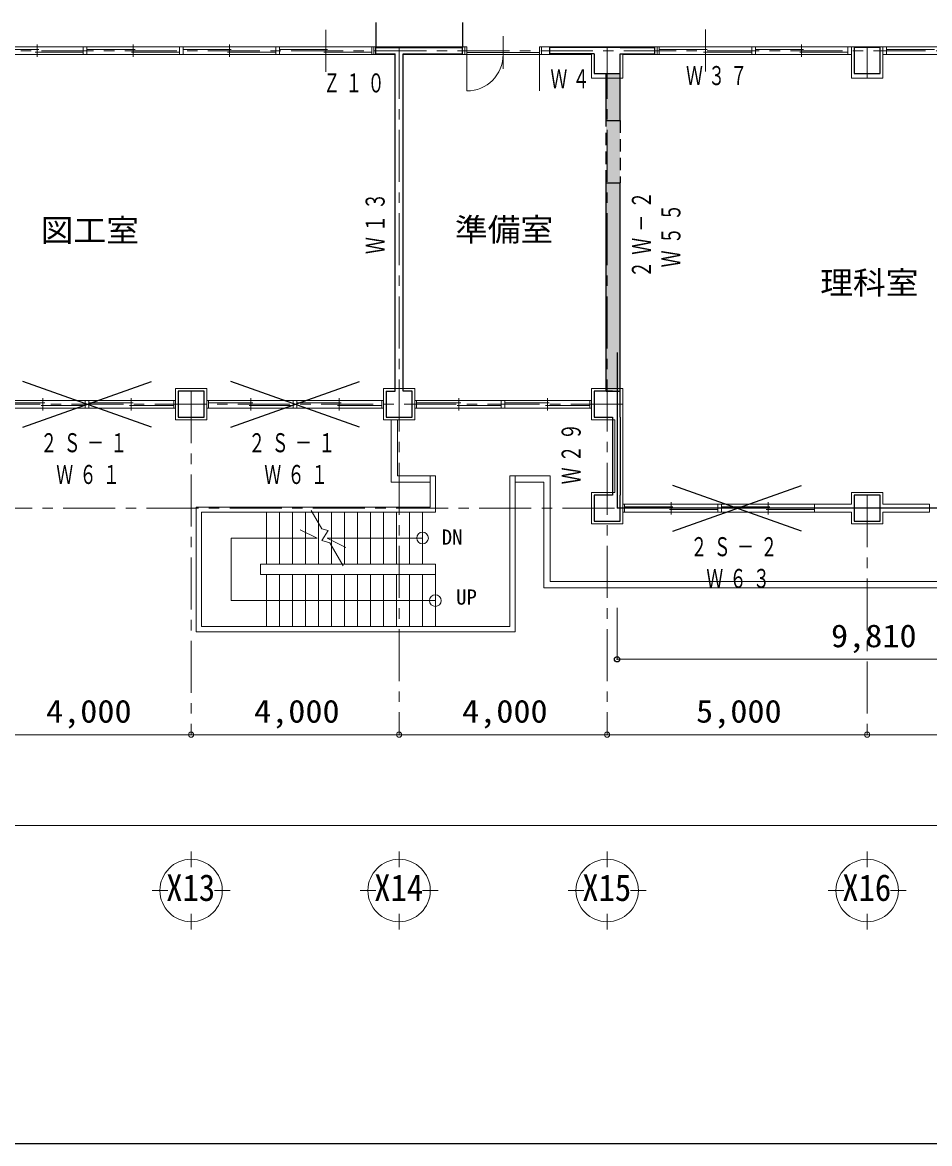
# Model space of a CAD drawing. Units: millimetres at full size, sheet at 1:200; details may follow other scales. Extents: x -55340 to 55340, y -38040 to 38040.
# Drawn here: x 2848 to 20292, y 2000 to 23565 of the extents above; entities that cross this region are included whole.
import ezdxf
from ezdxf.enums import TextEntityAlignment as Align

# ---------------------------------------------------------------- set-up
doc = ezdxf.new("R2010")
doc.units = ezdxf.units.MM
doc.header["$LTSCALE"] = 200
doc.header["$PDMODE"] = 32
doc.header["$PDSIZE"] = 100
doc.linetypes.add('CHAIN1', pattern=[8, 5, -1, 1, -1])
doc.linetypes.add('DASHED1', pattern=[1.8, 1.2, -0.6])
for name, color, linetype, lineweight in [('0-0_補助線', 4, 'Continuous', 9), ('0-1_通り芯', 3, 'Continuous', 18), ('0-5_建具(ｻｯｼ)', 3, 'Continuous', 18), ('0-A_寸法', 6, 'Continuous', 9), ('0-B_文字', 4, 'Continuous', 9), ('0-F_予備', 4, 'Continuous', 9), ('2-0_補助線', 2, 'Continuous', 25), ('2-2_躯体', 2, 'Continuous', 25), ('2-4_仕上', 6, 'CHAIN1', 25), ('4-4_仕上', 6, 'Continuous', 25)]:
    doc.layers.add(name, color=color, linetype=linetype, lineweight=lineweight)
for name, color, linetype in [('0-D_予備', 2, 'Continuous'), ('2-3_外壁', 2, 'Continuous'), ('3-D_予備', 91, 'Continuous')]:
    doc.layers.add(name, color=color, linetype=linetype)
doc.styles.add('ＭＳ ゴシック', font='')
doc.styles.get('ＭＳ ゴシック').set_extended_font_data('MS Gothic')

msp = doc.modelspace()

# ---------------------------------------------------------------- linework, layer by layer
at = {"layer": '0-0_補助線', "color": 3, "lineweight": 18}
for p, q in [((8679.4, 22615.9), (8679.4, 23423)), ((15981.8, 23425.9), (15981.8, 22618.8)), ((3129.4, 22903), (3129.4, 23138.8)), ((4089.4, 22945.9), (4089.4, 23095.9)), ((4979.4, 22903), (4979.4, 23138.8)), ((5939.4, 22945.9), (5939.4, 23095.9)), ((6829.4, 22903), (6829.4, 23138.8)), ((7789.4, 22945.9), (7789.4, 23095.9)), ((9569.4, 22945.9), (9569.4, 23095.9)), ((9569.4, 23095.9), (9604.4, 23095.9)), ((11356.9, 23095.9), (9604.4, 23095.9)), ((9604.4, 23095.9), (9604.4, 22945.9)), ((11356.9, 23095.9), (11356.9, 22945.9)), ((11391.9, 23095.9), (11356.9, 23095.9)), ((11391.9, 22945.9), (11391.9, 23095.9)), ((12791.9, 23095.9), (12826.9, 23095.9)), ((12791.9, 22945.9), (12791.9, 23095.9)), ((12826.9, 23095.9), (12826.9, 22945.9)), ((12826.9, 23095.9), (15056.8, 23095.9)), ((15091.8, 23095.9), (15056.8, 23095.9)), ((15056.8, 23095.9), (15056.8, 22945.9)), ((16941.8, 23095.9), (16941.8, 22945.9)), ((17831.9, 23138.8), (17831.9, 22903)), ((18791.9, 23095.9), (18791.9, 22495.9)), ((19391.9, 23095.9), (19461.9, 23095.9)), ((19391.9, 22495.9), (19391.9, 23095.9)), ((2239.4, 23046.6), (3164.4, 23046.6)), ((3094.4, 22995.2), (4019.4, 22995.2)), ((4019.4, 22945.9), (4089.4, 22945.9)), ((4089.4, 23046.6), (5014.4, 23046.6)), ((4944.4, 22995.2), (5869.4, 22995.2)), ((5869.4, 22945.9), (5939.4, 22945.9)), ((5939.4, 23046.6), (6864.4, 23046.6)), ((6794.4, 22995.2), (7719.4, 22995.2)), ((7719.4, 22945.9), (7789.4, 22945.9)), ((7789.4, 23046.6), (8714.4, 23046.6)), ((8644.4, 22995.2), (9569.4, 22995.2)), ((9569.4, 22945.9), (9604.4, 22945.9)), ((10016.9, 22945.9), (9604.4, 22945.9)), ((10016.9, 22945.9), (10016.9, 16520.9)), ((10166.9, 22945.9), (10166.9, 16520.9)), ((10166.9, 22945.9), (11356.9, 22945.9)), ((11356.9, 22945.9), (12826.9, 22945.9)), ((11391.9, 22988.8), (12791.9, 22988.8)), ((12826.9, 22945.9), (13791.9, 22945.9)), ((13791.9, 22495.9), (13791.9, 22945.9)), ((15056.8, 22945.9), (14391.9, 22945.9)), ((14391.9, 22493.5), (14391.9, 22945.9)), ((16016.8, 23046.6), (15091.8, 23046.6)), ((16871.9, 22995.2), (15946.8, 22995.2)), ((16941.8, 22945.9), (16871.9, 22945.9)), ((17866.9, 23046.6), (16941.8, 23046.6)), ((18721.9, 22995.2), (17796.9, 22995.2)), ((18791.9, 22945.9), (18721.9, 22945.9)), ((19461.9, 23046.6), (20386.9, 23046.6)), ((14391.9, 22495.9), (13791.9, 22495.9)), ((5791.9, 16520.9), (6391.9, 16520.9)), ((5791.9, 15920.9), (5791.9, 16520.9)), ((6391.9, 16520.9), (6391.9, 15920.9)), ((9791.9, 16520.9), (10391.8, 16520.9)), ((9791.9, 15920.9), (9791.9, 16520.9)), ((10391.8, 16520.9), (10391.8, 15920.9)), ((13791.9, 15920.9), (13791.9, 16520.9)), ((13791.9, 16520.9), (14391.9, 16520.9)), ((14391.9, 13920.9), (14391.9, 16520.9)), ((2426.9, 16246.6), (3276.9, 16246.6)), ((3206.9, 16195.2), (4056.9, 16195.2)), ((3241.9, 16103), (3241.9, 16338.8)), ((4056.9, 16295.9), (4126.9, 16295.9)), ((4056.9, 16145.9), (4056.9, 16295.9)), ((4126.9, 16246.6), (4976.9, 16246.6)), ((4906.9, 16195.2), (5756.9, 16195.2)), ((4941.9, 16103), (4941.9, 16338.8)), ((6426.8, 16295.9), (6391.9, 16295.9)), ((6426.8, 16145.9), (6426.8, 16295.9)), ((6426.8, 16246.6), (7276.9, 16246.6)), ((7206.8, 16195.2), (8056.8, 16195.2)), ((7241.9, 16103), (7241.9, 16338.8)), ((8056.8, 16295.9), (8126.9, 16295.9)), ((8056.8, 16145.9), (8056.8, 16295.9)), ((8126.9, 16246.6), (8976.9, 16246.6)), ((8906.9, 16195.2), (9756.9, 16195.2)), ((8941.9, 16103), (8941.9, 16338.8)), ((10426.9, 16295.9), (10391.8, 16295.9)), ((10426.9, 16145.9), (10426.9, 16295.9)), ((10426.9, 16246.6), (11276.9, 16246.6)), ((11206.9, 16195.2), (12056.9, 16195.2)), ((11241.8, 16103), (11241.8, 16338.8)), ((12056.9, 16295.9), (12126.9, 16295.9)), ((12056.9, 16145.9), (12056.9, 16295.9)), ((12126.9, 16246.6), (12976.9, 16246.6)), ((12906.9, 16195.2), (13756.9, 16195.2)), ((12941.9, 16103), (12941.9, 16338.8)), ((5756.9, 16145.9), (5791.9, 16145.9)), ((6426.8, 16145.9), (6391.9, 16145.9)), ((9756.9, 16145.9), (9791.9, 16145.9)), ((10426.9, 16145.9), (10391.8, 16145.9)), ((13756.9, 16145.9), (13791.9, 16145.9)), ((6391.9, 15920.9), (5791.9, 15920.9)), ((10391.8, 15920.9), (9791.9, 15920.9)), ((14241.9, 15920.9), (13791.9, 15920.9)), ((14241.9, 15920.9), (14241.9, 14520.9)), ((10688.9, 14840.9), (10688.9, 14243.6)), ((10788.9, 14840.9), (10788.9, 14143.6)), ((12321.7, 14840.9), (12321.7, 11843.6)), ((13791.9, 14520.9), (14241.9, 14520.9)), ((13791.9, 13920.9), (13791.9, 14520.9)), ((6188.9, 11843.6), (6188.9, 14243.6)), ((6188.9, 14243.6), (10688.9, 14243.6)), ((14426.9, 14246.6), (15358.1, 14246.6)), ((15323.1, 14103), (15323.1, 14338.7)), ((16219.4, 14295.9), (16289.4, 14295.9)), ((16219.4, 14145.9), (16219.4, 14295.9)), ((16289.4, 14246.6), (17220.6, 14246.6)), ((17185.6, 14103), (17185.6, 14338.7)), ((18081.8, 14145.9), (18081.8, 14295.9)), ((18081.8, 14295.9), (18791.9, 14295.9)), ((20291.8, 14295.9), (19391.8, 14295.9)), ((7538.9, 14143.6), (7538.9, 13143.6)), ((7788.9, 14143.6), (7788.9, 13143.6)), ((8038.9, 14143.6), (8038.9, 13143.6)), ((8288.9, 14143.6), (8288.9, 13143.6)), ((8538.9, 14143.6), (8538.9, 13143.6)), ((8788.9, 14143.6), (8788.9, 13143.6)), ((9038.9, 14143.6), (9038.9, 13143.6)), ((9288.9, 14143.6), (9288.9, 13143.6)), ((9538.9, 14143.6), (9538.9, 13143.6)), ((9788.9, 14143.6), (9788.9, 13143.6)), ((10038.9, 14143.6), (10038.9, 13143.6)), ((10288.9, 14143.6), (10288.9, 13143.6)), ((10538.9, 14143.6), (10538.9, 13143.6)), ((14426.9, 14145.9), (14391.9, 14145.9)), ((15288.1, 14195.2), (16219.4, 14195.2)), ((17150.6, 14195.2), (18081.8, 14195.2)), ((18081.8, 14145.9), (18116.9, 14145.9)), ((18116.9, 14145.9), (18791.9, 14145.9)), ((14391.9, 13920.9), (13791.9, 13920.9)), ((7429.3, 13143.6), (7429.3, 12943.6)), ((7429.3, 12943.6), (10788.9, 12943.6)), ((7538.9, 12943.6), (7538.9, 11943.6)), ((7788.9, 12943.6), (7788.9, 11943.6)), ((8038.9, 12943.6), (8038.9, 11943.6)), ((8288.9, 12943.6), (8288.9, 11943.6)), ((8538.9, 12943.6), (8538.9, 11943.6)), ((8788.9, 12943.6), (8788.9, 11943.6)), ((9038.9, 12943.6), (9038.9, 11943.6)), ((9288.9, 12943.6), (9288.9, 11943.6)), ((9538.9, 12943.6), (9538.9, 11943.6)), ((9788.9, 12943.6), (9788.9, 11943.6)), ((10038.9, 12943.6), (10038.9, 11943.6)), ((10288.9, 12943.6), (10288.9, 11943.6)), ((10538.9, 12943.6), (10538.9, 11943.6)), ((12321.7, 11843.6), (6188.9, 11843.6))]:
    msp.add_line(p, q, dxfattribs=at)
at = {"layer": '0-0_補助線'}
for p, q in [((12091.9, 23298), (12091.9, 22669.5)), ((11391.9, 22945.9), (11391.9, 22245.9)), ((12791.9, 22945.9), (12791.9, 22245.9)), ((10688.9, 14720.9), (9941.9, 14720.9)), ((10788.9, 14840.9), (10061.9, 14840.9)), ((12876.4, 14720.9), (12321.7, 14720.9)), ((12876.4, 12688.3), (12876.4, 14720.9)), ((8514.7, 13643.6), (8189.3, 13807.3)), ((6859.1, 13643.6), (6859.1, 12443.6)), ((8514.7, 13643.6), (6859.1, 13643.6)), ((9067.7, 13463.2), (8708.9, 13643.6)), ((10538.9, 13643.6), (8708.9, 13643.6)), ((24271.8, 12808.3), (12996.4, 12808.3)), ((24391.8, 12688.3), (12876.4, 12688.3)), ((10788.9, 12443.6), (6859.1, 12443.6))]:
    msp.add_line(p, q, dxfattribs=at)
at = {"layer": '0-0_補助線', "color": 3, "lineweight": 18}
for points in [[(4019.4, 22945.9), (4019.4, 23095.9), (4089.4, 23095.9)], [(5869.4, 22945.9), (5869.4, 23095.9), (5939.4, 23095.9)], [(7719.4, 22945.9), (7719.4, 23095.9), (7789.4, 23095.9)], [(15091.8, 23095.9), (15091.8, 22945.9), (15056.8, 22945.9)], [(16941.8, 23095.9), (16871.9, 23095.9), (16871.9, 22945.9)], [(18791.9, 23095.9), (18721.9, 23095.9), (18721.9, 22945.9)], [(19391.9, 22495.9), (18791.9, 22495.9), (18791.9, 23095.9), (19391.9, 23095.9)], [(19391.9, 22945.9), (19461.9, 22945.9), (19461.9, 23095.9)], [(4056.9, 16145.9), (4126.9, 16145.9), (4126.9, 16295.9)], [(5756.9, 16145.9), (5756.9, 16295.9), (5791.9, 16295.9)], [(8056.8, 16145.9), (8126.9, 16145.9), (8126.9, 16295.9)], [(9756.9, 16145.9), (9756.9, 16295.9), (9791.9, 16295.9)], [(12056.9, 16145.9), (12126.9, 16145.9), (12126.9, 16295.9)], [(13756.9, 16145.9), (13756.9, 16295.9), (13791.9, 16295.9)], [(12221.7, 14840.9), (12221.7, 11943.6), (6288.9, 11943.6), (6288.9, 14143.6), (10788.9, 14143.6)], [(18791.9, 14295.9), (18791.9, 14520.9), (19391.8, 14520.9), (19391.8, 14295.9)], [(14426.9, 14145.9), (14426.9, 14295.9), (14391.9, 14295.9)], [(16219.4, 14145.9), (16289.4, 14145.9), (16289.4, 14295.9)], [(20291.8, 14295.9), (20291.8, 14145.9), (19391.8, 14145.9), (19391.8, 13920.9), (18791.9, 13920.9), (18791.9, 14145.9)], [(7429.3, 13143.6), (10788.9, 13143.6), (10788.9, 11943.6)]]:
    msp.add_lwpolyline(points, dxfattribs=at)
at = {"layer": '0-0_補助線'}
for points in [[(12996.4, 12808.3), (12996.4, 14840.9), (12221.7, 14840.9)], [(8400.3, 14176.3), (8604.6, 13823.2), (8730.3, 13789.6), (8603.8, 13597.7), (8759.1, 13556.2), (9016.5, 13111.2)]]:
    msp.add_lwpolyline(points, dxfattribs=at)
for centre in [(10541.8, 13647.6), (10788.9, 12443.6)]:
    msp.add_circle(centre, 112.1, dxfattribs=at)
msp.add_arc((11391.9, 22945.9), 700, 270, 0, dxfattribs=at)
at = {"layer": '0-1_通り芯', "color": 4, "linetype": 'CHAIN1', "lineweight": 9}
for p, q in [((10091.9, 23095.9), (10091.9, 9864.4)), ((14091.9, 23095.9), (14091.9, 9864.4)), ((19091.9, 23095.9), (19091.9, 22495.9)), ((39416, 23020.9), (-47566.2, 23020.9)), ((6091.9, 16470.9), (6091.9, 9864.4)), ((14391.9, 16220.9), (-49340.7, 16220.9)), ((19091.9, 14470.9), (19091.9, 9864.4)), ((-47566.2, 14220.9), (40940.1, 14220.9))]:
    msp.add_line(p, q, dxfattribs=at)
at = {"layer": '0-1_通り芯'}
for p, q in [((6091.9, 7617.4), (6091.9, 7317.4)), ((10091.9, 7617.4), (10091.9, 7317.4)), ((14091.9, 7617.4), (14091.9, 7317.4)), ((19091.9, 7617.4), (19091.9, 7317.4)), ((5641.9, 6867.4), (5341.9, 6867.4)), ((6841.9, 6867.4), (6541.9, 6867.4)), ((9641.9, 6867.4), (9341.9, 6867.4)), ((10841.9, 6867.4), (10541.9, 6867.4)), ((13641.9, 6867.4), (13341.9, 6867.4)), ((14841.9, 6867.4), (14541.9, 6867.4)), ((18641.9, 6867.4), (18341.9, 6867.4)), ((19841.9, 6867.4), (19541.9, 6867.4)), ((6091.9, 6117.4), (6091.9, 6417.4)), ((10091.9, 6117.4), (10091.9, 6417.4)), ((14091.9, 6117.4), (14091.9, 6417.4)), ((19091.9, 6117.4), (19091.9, 6417.4))]:
    msp.add_line(p, q, dxfattribs=at)
for centre in [(6091.9, 6867.4), (10091.9, 6867.4), (14091.9, 6867.4), (19091.9, 6867.4)]:
    msp.add_circle(centre, 600, dxfattribs=at)
at = {"layer": '0-5_建具(ｻｯｼ)', "color": 4, "lineweight": 9}
for p, q in [((9569.4, 23095.9), (-1460.6, 23095.9)), ((18721.9, 23095.9), (15091.8, 23095.9)), ((19461.9, 23095.9), (23011.1, 23095.9)), ((-1460.6, 22945.9), (9569.4, 22945.9)), ((15091.8, 22945.9), (18721.9, 22945.9)), ((19461.9, 22945.9), (23091.9, 22945.9)), ((2426.9, 16295.9), (5756.9, 16295.9)), ((6426.8, 16295.9), (9756.9, 16295.9)), ((10426.9, 16295.9), (13756.9, 16295.9)), ((5756.9, 16145.9), (2426.9, 16145.9)), ((9756.9, 16145.9), (6426.8, 16145.9)), ((13756.9, 16145.9), (10426.9, 16145.9)), ((9941.9, 15920.9), (9941.9, 14720.9)), ((10061.9, 15920.9), (10061.9, 14840.9)), ((14426.9, 14295.9), (18081.8, 14295.9)), ((18081.8, 14145.9), (14426.9, 14145.9))]:
    msp.add_line(p, q, dxfattribs=at)
at = {"layer": '0-A_寸法', "color": 4}
for p, q in [((10091.9, 9864.4), (6091.9, 9864.4)), ((10091.9, 9864.4), (14091.8, 9864.4)), ((19091.9, 9864.4), (14091.8, 9864.4))]:
    msp.add_line(p, q, dxfattribs=at)
for points in [[(-10158.1, 9864.4), (-5908.1, 9864.4), (-1908.1, 9864.4), (2091.9, 9864.4), (6091.9, 9864.4)], [(19091.9, 9864.4), (24091.9, 9864.4), (28091.9, 9864.4), (31591.9, 9864.4), (34091.9, 9864.4), (35741.9, 9864.4)], [(-42908.1, 8117.4), (28091.9, 8117.4), (35741.9, 8117.4)]]:
    msp.add_lwpolyline(points, dxfattribs=at)
at = {"layer": '0-A_寸法'}
for p in [(6091.9, 9864.4), (10091.9, 9864.4), (14091.8, 9864.4), (19091.9, 9864.4)]:
    msp.add_point(p, dxfattribs=at)
at = {"layer": '0-F_予備', "color": 2, "lineweight": 25}
msp.add_line((-55300, 2000), (55300, 2000), dxfattribs=at)
at = {"layer": '2-0_補助線'}
for p, q in [((14071.9, 22580.9), (14341.9, 22580.9)), ((14071.9, 21680.9), (14071.9, 22580.9)), ((14341.9, 21680.9), (14341.9, 22580.9)), ((14071.9, 21680.9), (14341.9, 21680.9)), ((14071.9, 20480.9), (14341.9, 20480.9)), ((14071.9, 16470.9), (14071.9, 20480.9)), ((14341.9, 16470.9), (14341.9, 20480.9)), ((5328.7, 15781.5), (2855, 16660.3)), ((2855, 15781.5), (5328.7, 16660.3)), ((9328.7, 15781.5), (6855, 16660.3)), ((6855, 15781.5), (9328.7, 16660.3)), ((14071.9, 16470.9), (14341.9, 16470.9)), ((17828.7, 13781.5), (15355, 14660.3)), ((15355, 13781.5), (17828.7, 14660.3))]:
    msp.add_line(p, q, dxfattribs=at)
at = {"layer": '2-0_補助線', "linetype": 'DASHED1'}
for p, q in [((14071.9, 20480.9), (14071.9, 21680.9)), ((14341.9, 21680.9), (14341.9, 20480.9)), ((14071.9, 20480.9), (14341.9, 20480.9))]:
    msp.add_line(p, q, dxfattribs=at)
at = {"layer": '2-2_躯体'}
for p, q in [((11311.9, 22960.9), (11311.9, 23080.9)), ((13841.9, 23080.9), (12991.9, 23080.9)), ((12991.9, 22960.9), (12991.9, 23080.9)), ((14341.9, 23080.9), (13841.9, 23080.9)), ((14341.9, 23080.9), (15011.9, 23080.9)), ((15011.9, 22960.9), (15011.9, 23080.9)), ((19341.9, 23080.9), (18841.9, 23080.9)), ((19341.9, 22580.9), (19341.9, 23080.9)), ((9641.9, 22960.9), (10016.9, 22960.9)), ((10016.9, 16470.9), (10016.9, 22960.9)), ((10166.9, 22960.9), (11311.9, 22960.9)), ((10166.9, 16470.9), (10166.9, 22960.9)), ((13841.9, 22960.9), (12991.9, 22960.9)), ((13841.9, 22960.9), (13841.9, 22580.9)), ((13841.9, 22580.9), (14341.9, 22580.9)), ((9841.9, 16470.9), (9841.9, 15970.9)), ((9841.9, 16470.9), (10016.9, 16470.9)), ((10341.9, 16470.9), (10166.9, 16470.9)), ((10341.9, 15970.9), (10341.9, 16470.9)), ((13841.9, 16470.9), (13841.9, 15970.9)), ((14191.9, 16470.9), (13841.9, 16470.9)), ((14341.9, 15970.9), (14341.9, 16470.9)), ((9841.9, 15970.9), (10341.9, 15970.9)), ((14341.9, 15970.9), (14341.9, 14470.9)), ((13841.9, 14470.9), (13841.9, 13970.9)), ((19341.9, 14470.9), (18841.9, 14470.9)), ((18841.9, 14470.9), (18841.9, 13970.9)), ((19341.9, 13970.9), (19341.9, 14470.9)), ((18841.9, 13970.9), (19341.9, 13970.9))]:
    msp.add_line(p, q, dxfattribs=at)
for points in [[(9641.9, 22960.9), (9641.9, 23080.9), (11311.9, 23080.9)], [(18841.9, 23080.9), (18841.9, 22580.9), (19341.9, 22580.9)], [(14341.9, 22580.9), (14341.9, 22960.9), (15011.9, 22960.9)], [(13841.9, 15970.9), (14191.9, 15970.9), (14191.9, 14470.9), (13841.9, 14470.9)], [(13841.9, 13970.9), (14341.9, 13970.9), (14341.9, 14470.9)]]:
    msp.add_lwpolyline(points, dxfattribs=at)
msp.add_lwpolyline([(5841.9, 15970.9), (6341.9, 15970.9), (6341.9, 16470.9), (5841.9, 16470.9)], close=True, dxfattribs=at)
at = {"layer": '2-4_仕上'}
for p, q in [((9641.9, 23564.9), (9641.9, 23080.9)), ((11311.9, 23564.9), (11311.9, 23080.9))]:
    msp.add_line(p, q, dxfattribs=at)
at = {"layer": '3-D_予備'}
msp.add_solid([(14071.9, 22580.9), (14341.9, 22580.9), (14071.9, 16470.9), (14341.9, 16470.9)], dxfattribs=at)
at = {"layer": '4-4_仕上'}
for p in [(14281.9, 17213.8), (28091.9, 14220.9)]:
    msp.add_line(p, (14281.9, 14220.9), dxfattribs=at)
at = {"layer": '4-4_仕上', "color": 4, "lineweight": 9}
for p, q in [((14281.9, 11314.6), (14281.9, 12303.8)), ((24091.9, 11314.6), (14281.9, 11314.6))]:
    msp.add_line(p, q, dxfattribs=at)
at = {"layer": '4-4_仕上'}
msp.add_point((14281.9, 11314.6), dxfattribs=at)

# ---------------------------------------------------------------- texts
at = {"layer": '0-1_通り芯', "color": 2, "style": 'ＭＳ ゴシック', "width": 0.9}
for s, p in [('X13', (5612.1, 6513.2)), ('X14', (9612.1, 6513.2)), ('X15', (13612.1, 6513.2)), ('X16', (18612.1, 6513.2))]:
    msp.add_text(s, height=513.2, dxfattribs=at).set_placement(p, align=Align.BOTTOM_LEFT)
at = {"layer": '0-A_寸法', "color": 2, "style": 'ＭＳ ゴシック', "width": 1.1}
for s, p in [('4,000', (3301.9, 9964.4)), ('4,000', (7301.9, 9964.4)), ('4,000', (11301.9, 9964.4)), ('5,000', (15801.9, 9964.4))]:
    msp.add_text(s, height=439.9, dxfattribs=at).set_placement(p, align=Align.BOTTOM_LEFT)
at = {"layer": '0-B_文字', "color": 2, "style": 'ＭＳ ゴシック', "width": 1.05}
for s, p in [('図工室', (3199.7, 19214.2)), ('準備室', (11164.6, 19228)), ('理科室', (18189.1, 18207.3))]:
    msp.add_text(s, height=439.9, dxfattribs=at).set_placement(p, align=Align.BOTTOM_LEFT)
at = {"layer": '0-D_予備', "style": 'ＭＳ ゴシック'}
for s, p in [('DN', (10911.7, 13430.5)), ('UP', (11188.3, 12277.9))]:
    msp.add_text(s, height=293.3, dxfattribs=at).set_placement(p, align=Align.BOTTOM_LEFT)
at = {"layer": '2-0_補助線', "char_height": 366.6, "attachment_point": 7, "rotation": 90, "style": 'ＭＳ ゴシック'}
for s, insert in [('\\T1.37;\\W0.65;２Ｗ－２', (14934.3, 18651.5)), ('\\T1.38;\\W0.65;Ｗ５５', (15508.1, 18853.8))]:
    msp.add_mtext(s, dxfattribs=dict(at, insert=insert))
at = {"layer": '2-0_補助線', "char_height": 366.6, "attachment_point": 7, "style": 'ＭＳ ゴシック'}
for s, insert in [('\\T1.38;\\W0.65;２Ｓ－１', (3193.4, 15291.2)), ('\\T1.38;\\W0.65;２Ｓ－１', (7193.4, 15291.2)), ('\\T1.38;\\W0.65;Ｗ６１', (3498.7, 14680.7)), ('\\T1.38;\\W0.65;Ｗ６１', (7498.7, 14680.7)), ('\\T1.38;\\W0.65;２Ｓ－２', (15693.4, 13291.2)), ('\\T1.38;\\W0.65;Ｗ６３', (15998.7, 12680.7))]:
    msp.add_mtext(s, dxfattribs=dict(at, insert=insert))
at = {"layer": '2-3_外壁', "char_height": 366.6, "attachment_point": 7, "style": 'ＭＳ ゴシック'}
for s, insert in [('\\T1.31;\\W0.65;Ｗ４', (13001.1, 22298)), ('\\T1.31;\\W0.65;Ｗ３７', (15608.3, 22353)), ('\\T1.31;\\W0.65;Ｚ１０', (8633.7, 22211.7))]:
    msp.add_mtext(s, dxfattribs=dict(at, insert=insert))
at = {"layer": '2-3_外壁', "char_height": 366.6, "attachment_point": 7, "rotation": 90, "style": 'ＭＳ ゴシック'}
for s, insert in [('\\T1.31;\\W0.65;Ｗ１３', (9820.2, 19109.6)), ('\\T1.31;\\W0.65;Ｗ２９', (13588.5, 14680.7))]:
    msp.add_mtext(s, dxfattribs=dict(at, insert=insert))
at = {"layer": '4-4_仕上', "color": 2, "style": 'ＭＳ ゴシック', "width": 1.1}
msp.add_text('9,810', height=439.9, dxfattribs=at).set_placement((18396.9, 11414.6), align=Align.BOTTOM_LEFT)

doc.saveas('drawing.dxf')
